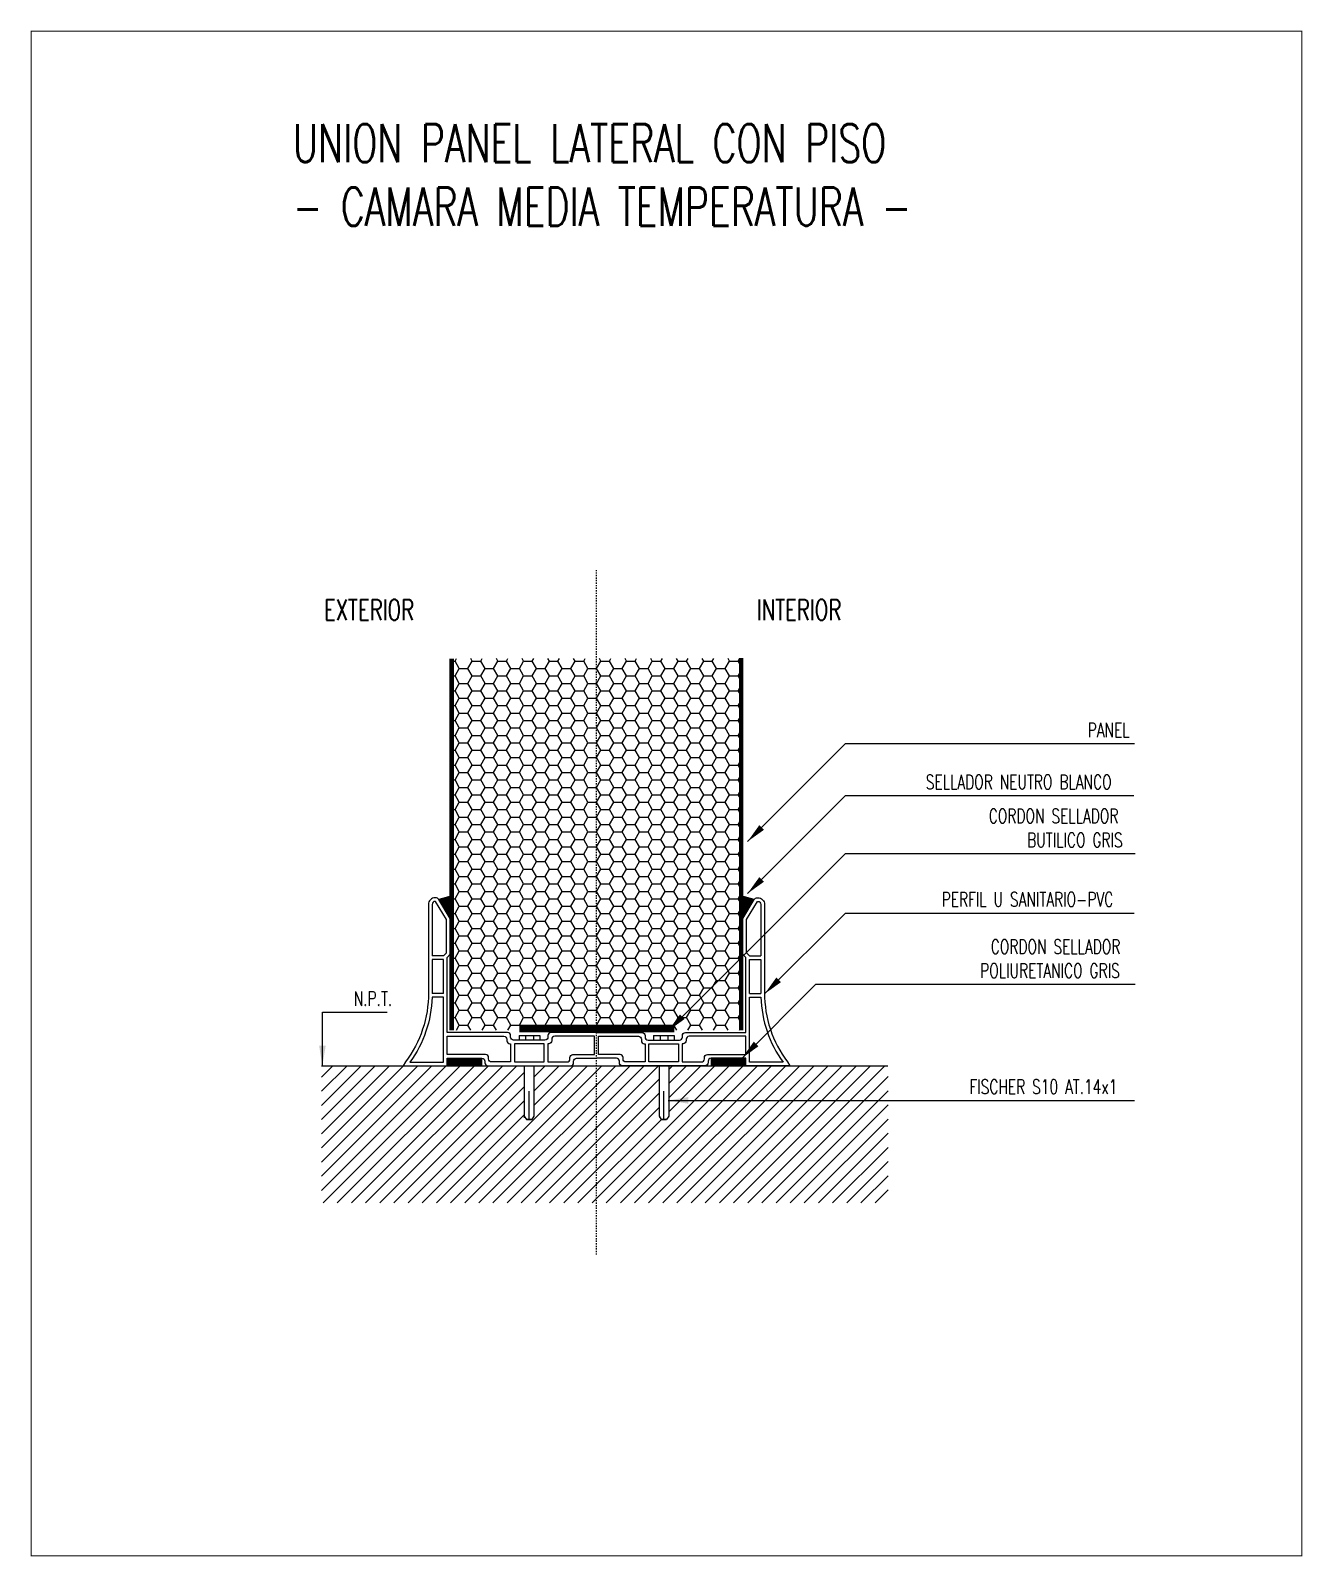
# Model space of a CAD drawing. Header units: millimetres. Extents: x -579 to 213, y -67 to 509.
# Drawn here: x -454.3 to -354.2, y 243.4 to 363.5 of the extents above; entities that cross this region are included whole.
import ezdxf

# ---------------------------------------------------------------- set-up
doc = ezdxf.new("R2010")
doc.units = ezdxf.units.MM
doc.header["$LTSCALE"] = 0.1
doc.linetypes.add('CENTERX2', pattern=[4, 2.5, -0.5, 0.5, -0.5])
for name, color, linetype in [('D-01', 1, 'Continuous'), ('D-02', 2, 'Continuous'), ('D-03', 3, 'Continuous'), ('D-CUADRO', 252, 'Continuous'), ('D-GRIS', 252, 'Continuous'), ('D-TXT', 7, 'Continuous'), ('DC-VISTAS', 7, 'Continuous')]:
    doc.layers.add(name, color=color, linetype=linetype)
doc.styles.add('ROMANS', font='romans.shx', dxfattribs={"width": 0.7})
doc.dimstyles.new('FLECHAS-DET-1-5', dxfattribs={"dimscale": 0.035, "dimtxt": 180, "dimasz": 250, "dimexe": 50, "dimexo": 200, "dimgap": 80, "dimtad": 1, "dimdec": 3, "dimzin": 0, "dimdsep": 46, "dimtxsty": 'ROMANS', "dimblk1": 'OBLIQUE', "dimblk2": 'OBLIQUE', "dimsah": 1, "dimcen": 0.09, "dimdle": 20, "dimclrd": 256, "dimclre": 8, "dimclrt": 7, "dimadec": 0, "dimazin": 0, "dimtfac": 1, "dimtdec": 3, "dimtmove": 1, "dimatfit": 1, "dimfxl": 1, "dimtolj": 1, "dimtzin": 0, "dimarcsym": 0})

# ---------------------------------------------------------------- blocks, each defined once
blk = doc.blocks.new('_OBLIQUE')
at = {"color": 0, "linetype": 'ByBlock'}
blk.add_line((-0.5, -0.5), (0.5, 0.5), dxfattribs=at)
blk = doc.blocks.new('PISO')
at = {"layer": 'D-GRIS'}
h = blk.add_hatch(dxfattribs=at)
h.set_pattern_fill('HONEY', color=256, scale=30, style=0)
h.set_pattern_definition([(0, (-491.2048, -649.659), (5.625, 3.247595), [3.75, -7.5]), (120, (-491.2048, -649.659), (-5.625, 3.247595), [3.75, -7.5]), (60, (-491.2048, -649.659), (1e-08, 6.49519), [-7.5, 3.75])])
h.paths.add_polyline_path([(149.54, -276.74), (213.24, -276.74), (213.24, -114.25), (149.54, -114.25)])
h.paths.add_polyline_path([(149.54, -114.25), (85.84, -114.25), (85.84, -276.74), (149.54, -276.74)])
h = blk.add_hatch(dxfattribs=at)
h.set_pattern_fill('LINE', color=256, scale=35, angle=45, style=0)
h.set_pattern_definition([(45, (-10.8584, -649.5847), (-3.093592, 3.093592), [])])
h.paths.add_polyline_path([(277.02, -352.24), (277.02, -292.31), (181.14, -292.31), (181.14, -314.33), (180.2, -315.73), (177.86, -315.73), (176.93, -314.33), (176.93, -292.31), (149.54, -292.31), (149.54, -352.24)])
h.paths.add_polyline_path([(149.54, -352.24), (149.54, -292.31), (122.15, -292.31), (122.15, -314.33), (121.21, -315.73), (118.87, -315.73), (117.94, -314.33), (117.94, -292.31), (29.31, -292.31), (29.31, -352.24)])
at = {"layer": 'D-01', "linetype": 'CENTERX2'}
blk.add_line((149.54, -374.89), (149.54, -75.55), dxfattribs=at)
at = {"layer": 'D-01'}
for p, q in [((118.09, -315.07), (117.9, -314.05)), ((176.99, -314.91), (176.99, -314.91)), ((181.29, -314.04), (181.29, -314.04))]:
    blk.add_line(p, q, dxfattribs=at)
for points in [[(149.54, -277.78), (129.61, -277.78, 0.414214), (128.31, -279.08), (128.31, -279.74, -0.414214), (127, -281.04), (113.28, -281.04, -0.414214), (111.97, -279.74), (111.97, -279.08, 0.414214), (110.67, -277.78), (84.21, -277.78), (84.21, -244.95), (85.6, -243.56), (85.6, -227.89), (80.6, -219.61, 0.262823), (79.21, -218.82), (78.98, -218.82, 0.414214), (76.05, -221.76), (76.05, -260.47, -0.166127), (66, -290.61), (65.02, -292.31), (84.21, -292.31), (84.21, -289.01), (99.43, -289.01, -0.414214), (100.74, -290.32), (100.74, -290.97, 0.414214), (102.05, -292.28), (138.23, -292.28, 0.414214), (139.54, -290.97), (139.54, -290.32, -0.414214), (140.85, -289.01), (149.54, -289.01)], [(149.54, -277.78), (169.46, -277.78, -0.414214), (170.77, -279.08), (170.77, -279.74, 0.414214), (172.08, -281.04), (185.79, -281.04, 0.414214), (187.1, -279.74), (187.1, -279.08, -0.414214), (188.41, -277.78), (214.86, -277.78), (214.86, -244.95), (213.48, -243.56), (213.48, -227.89), (218.47, -219.61, -0.262823), (219.87, -218.82), (220.09, -218.82, -0.414214), (223.03, -221.76), (223.03, -260.47, 0.166127), (233.07, -290.61), (234.05, -292.31), (214.86, -292.31), (214.86, -289.01), (199.64, -289.01, 0.414214), (198.34, -290.32), (198.34, -290.97, -0.414214), (197.03, -292.28), (160.84, -292.28, -0.414214), (159.53, -290.97), (159.53, -290.32, 0.414214), (158.23, -289.01), (149.54, -289.01)], [(82.58, -244.27), (83.96, -242.89), (83.96, -228.34), (79.21, -220.45), (78.98, -220.45, 0.414214), (77.68, -221.76), (77.68, -244.27, -0.160266)], [(216.5, -244.27), (215.11, -242.89), (215.11, -228.34), (219.87, -220.45), (220.09, -220.45, -0.414214), (221.4, -221.76), (221.4, -244.27, 0.160266)], [(77.68, -245.91), (77.68, -260.46, -0.160266)], [(221.4, -245.91), (221.4, -260.46, 0.160266)], [(77.66, -262.34, -0.1508), (67.99, -290.68), (82.58, -290.68), (82.58, -262.34)], [(77.68, -260.46, -0.001199), (77.68, -260.7)], [(221.42, -262.34, 0.1508), (231.09, -290.68), (216.5, -290.68), (216.5, -262.34)], [(148.72, -279.41), (131.25, -279.41, 0.414214), (129.94, -280.72), (129.94, -281.37, -0.414214), (128.63, -282.68), (128.27, -282.68), (128.27, -290.64), (136.6, -290.64, 0.414214), (137.91, -289.34), (137.91, -288.68, -0.414214), (139.21, -287.38), (148.72, -287.38)], [(150.35, -279.41), (167.83, -279.41, -0.414214), (169.14, -280.72), (169.14, -281.37, 0.414214), (170.44, -282.68), (170.81, -282.68), (170.81, -290.64), (162.47, -290.64, -0.414214), (161.17, -289.34), (161.17, -288.68, 0.414214), (159.86, -287.38), (150.35, -287.38)]]:
    blk.add_lwpolyline(points, format="xyb", dxfattribs=at)
for points in [[(82.58, -260.7), (82.58, -245.91)], [(216.5, -244.27), (221.4, -244.27)], [(216.5, -245.91), (221.4, -245.91)], [(216.5, -260.7), (216.5, -245.91)], [(82.58, -262.34), (77.66, -262.34)], [(82.58, -260.7), (77.68, -260.7)], [(216.5, -260.7), (221.4, -260.7)], [(216.5, -262.34), (221.42, -262.34)], [(115.75, -279.05), (115.75, -281.04)], [(115.75, -279.05), (124.74, -279.05), (124.74, -281.04)], [(118.56, -279.05), (118.56, -281.04)], [(121.93, -279.05), (121.93, -281.04)], [(174.52, -279.05), (174.52, -281.04)], [(174.52, -279.05), (183.51, -279.05), (183.51, -281.04)], [(177.33, -279.05), (177.33, -281.04)], [(180.7, -279.05), (180.7, -281.04)], [(117.94, -292.31), (117.94, -314.33)], [(122.15, -292.31), (122.15, -314.33)], [(176.93, -292.31), (176.93, -314.33)], [(181.14, -292.31), (181.14, -314.33)], [(120.04, -315.73), (120.04, -303.37)], [(179.03, -315.73), (179.03, -303.37)], [(117.94, -314.33), (118.87, -315.73), (121.21, -315.73)], [(122.15, -314.33), (121.21, -315.73), (118.87, -315.73)], [(176.93, -314.33), (177.86, -315.73), (180.2, -315.73)], [(181.14, -314.33), (180.2, -315.73), (177.86, -315.73)]]:
    blk.add_lwpolyline(points, dxfattribs=at)
for points in [[(112.01, -282.68), (112.01, -290.64), (103.68, -290.64, -0.414214), (102.37, -289.34), (102.37, -288.68, 0.414214), (101.07, -287.38), (84.21, -287.38), (84.21, -279.41), (109.04, -279.41, -0.414214), (110.34, -280.72), (110.34, -281.37, 0.414214), (111.65, -282.68)], [(187.06, -282.68), (187.06, -290.64), (195.4, -290.64, 0.414214), (196.7, -289.34), (196.7, -288.68, -0.414214), (198.01, -287.38), (214.86, -287.38), (214.86, -279.41), (190.04, -279.41, 0.414214), (188.73, -280.72), (188.73, -281.37, -0.414214), (187.43, -282.68)]]:
    blk.add_lwpolyline(points, format="xyb", close=True, dxfattribs=at)
for points in [[(126.64, -282.68), (113.65, -282.68), (113.65, -290.64), (126.64, -290.64)], [(172.44, -282.68), (185.43, -282.68), (185.43, -290.64), (172.44, -290.64)]]:
    blk.add_lwpolyline(points, close=True, dxfattribs=at)
at = {"layer": 'D-02', "const_width": 2}
for points in [[(86.19, -114.25), (86.19, -276.74)], [(212.8, -276.74), (212.8, -114.04)]]:
    blk.add_lwpolyline(points, dxfattribs=at)
at = {"layer": 'D-03'}
blk.add_lwpolyline([(29.31, -292.31), (276.92, -292.31)], dxfattribs=at)
at = {"layer": 'D-GRIS'}
for points in [[(85.6, -227.89, 0, 5.39, 0), (83.01, -218.63, 5.39, 5.39, 0)], [(213.48, -227.89, 0, 5.39, 0), (216.06, -218.63, 5.39, 5.39, 0)]]:
    blk.add_lwpolyline(points, format="xyseb", dxfattribs=at)
at = {"layer": 'D-GRIS', "const_width": 3.27}
for points in [[(183.51, -276.04), (115.75, -276.04)], [(84.41, -290.85), (99.57, -290.85)], [(214.66, -290.85), (199.5, -290.85)]]:
    blk.add_lwpolyline(points, dxfattribs=at)
at = {"layer": 'DC-VISTAS', "color": 7}
for p, q in [((148.72, -287.38), (148.72, -279.41)), ((150.35, -287.38), (150.35, -279.41))]:
    blk.add_line(p, q, dxfattribs=at)
at = {"layer": 'DC-VISTAS', "color": 0}
blk.add_line((110.72, -307.64), (110.72, -307.64), dxfattribs=at)
at = {"layer": 'DC-VISTAS'}
for points in [[(82.58, -244.27), (77.68, -244.27)], [(82.58, -245.91), (77.68, -245.91)]]:
    blk.add_lwpolyline(points, dxfattribs=at)
blk.add_lwpolyline([(221.4, -260.46, 0.001199), (221.4, -260.7)], format="xyb", dxfattribs=at)
at = {"layer": 'D-TXT', "style": 'ROMANS'}
for s, insert, char_height, attachment_point in [('EXTERIOR', (30.36, -88.48), 9, 1), ('INTERIOR', (219.57, -88.48), 9, 1), ('PANEL', (364.27, -148.66), 6.3, 7), ('SELLADOR NEUTRO BLANCO', (293.49, -171.38), 6.3, 7), ('\\pi-62.79;CORDON SELLADOR \\P\\pi-45.99;BUTILICO GRIS', (383.81, -196.72), 6.3, 7), ('PERFIL U SANITARIO-PVC', (300.44, -222.72), 6.3, 7), ('\\pi-62.79;CORDON SELLADOR\\P\\pi-67.41;POLIURETANICO GRIS', (384.68, -253.87), 6.3, 7), ('N.P.T.', (43.37, -266.11), 6.3, 7), ('FISCHER S10 AT.14x1', (312.6, -304.64), 6.3, 7)]:
    blk.add_mtext(s, dxfattribs=dict(at, insert=insert, char_height=char_height, attachment_point=attachment_point))
at = {"layer": 'D-01', "annotation_type": 0, "has_hookline": 1, "hookline_direction": 0}
for points, text_width in [([(215.56, -194.29), (258.39, -151.46), (364.94, -151.46)], 19.32), ([(215.56, -217.01), (258.39, -174.18), (292.77, -174.18)], 91.14), ([(180.87, -277.03), (258.39, -199.52), (321.71, -199.52)], 62.79), ([(223.03, -260.88), (258.39, -225.52), (300.1, -225.52)], 84), ([(213.17, -288.93), (245.46, -256.67), (317.09, -256.67)], 67.41), ([(29.7, -292.31), (29.7, -268.91), (40.57, -268.91)], 17.01), ([(180.87, -307.44), (258.39, -307.44), (313.08, -307.44)], 71.19)]:
    blk.add_leader(points, dimstyle='FLECHAS-DET-1-5', override={"dimgap": 80, "dimtad": 1}, dxfattribs=dict(at, text_width=text_width))

msp = doc.modelspace()

# ---------------------------------------------------------------- linework, layer by layer
at = {"layer": 'D-CUADRO', "const_width": 0.1}
msp.add_lwpolyline([(-454.21, 363.467), (-354.21, 363.467), (-354.21, 243.467), (-454.21, 243.467), (-454.21, 363.467)], dxfattribs=at)

# ---------------------------------------------------------------- block references
at = {"xscale": 0.1799999999998358, "yscale": 0.1799999999998358, "zscale": 0.1799999999998358}
msp.add_blockref('PISO', (-436.636, 334.653), dxfattribs=at)

# ---------------------------------------------------------------- texts
at = {"layer": 'D-TXT', "insert": (-433.621, 356.156), "char_height": 3, "width": 138.02643, "attachment_point": 1, "style": 'ROMANS'}
msp.add_mtext('UNION PANEL LATERAL CON PISO \\P- CAMARA MEDIA TEMPERATURA - ', dxfattribs=at)

doc.saveas('drawing.dxf')
